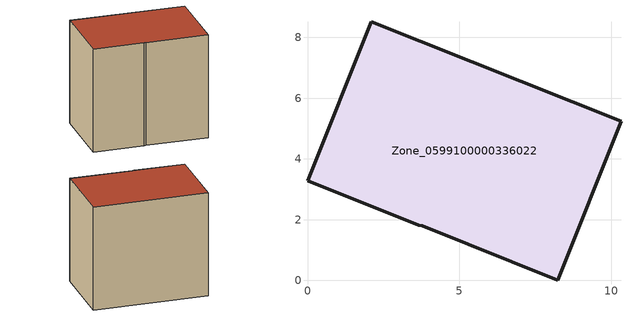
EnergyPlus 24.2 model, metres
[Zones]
Zone_0599100000336022
 floor ground (C_G): 3.67,1.82 0,3.28 2.09,8.52 10.32,5.24 8.23,0 3.78,1.79 z0.57
 wall outside (C_F): 3.78,1.79 8.23,0 10.32,5.24 2.09,8.52 0,3.28 3.67,1.82 3.78,1.79 z0.57:8.75
 roof outside (C_R): 0,3.28 3.67,1.82 3.78,1.79 8.23,0 10.32,5.24 2.09,8.52 z8.75
[BUILDING]
Pand.0599100000336022: North Axis=0; Terrain=City; Loads Convergence Tolerance Value=0.04; Temperature Convergence Tolerance Value=0.4; Solar Distribution=FullExterior; Maximum Number of Warmup Days=25; Minimum Number of Warmup Days=1
[Site:Location]
Rotterdam.The.Hague.AP_ZH_NLD Design_Conditions: Latitude=51.96; Longitude=4.45; Time Zone=1; Elevation=-4.5
[SITE:GROUNDTEMPERATURE:BUILDINGSURFACE]
18, 18, 18, 18, 18, 18, 18, 18, 18, 18, 18, 18
[MATERIAL] Thermal Absorptance=0.9; Solar Absorptance=0.7; Visible Absorptance=0.7
Name | Roughness | Thickness | Conductivity | Density | Specific Heat
G.TC.1975-1991 | MediumSmooth | 0.15 | 0.288461 | 540 | 1210
F.TC.1975-1991 | Rough | 0.3 | 0.230769 | 1920 | 840
R.TC.1975-1991 | MediumRough | 0.2 | 0.153846 | 1500 | 1000
[CONSTRUCTION]
C_G: G.TC.1975-1991
C_F: F.TC.1975-1991
C_R: R.TC.1975-1991
[ZONE]
Zone_0599100000336022: Type=1; Multiplier=1; Ceiling Height=Autocalculate; Volume=Autocalculate; Floor Area=autocalculate; Part of Total Floor Area=Yes
[ZONEINFILTRATION:DESIGNFLOWRATE]
Infil_Zone_0599100000336022: Zone or ZoneList or Space or SpaceList=Zone_0599100000336022; Schedule=AlwaysOn; Design Flow Rate Calculation Method=Flow/Area; Flow Rate per Floor Area=0.003; Constant Term Coefficient=1; Temperature Term Coefficient=0; Velocity Term Coefficient=0; Velocity Squared Term Coefficient=0
[HVACTEMPLATE:ZONE:IDEALLOADSAIRSYSTEM]
Zone_0599100000336022: Maximum Heating Supply Air Temperature=50; Minimum Cooling Supply Air Temperature=13; Maximum Heating Supply Air Humidity Ratio=0.0156; Minimum Cooling Supply Air Humidity Ratio=0.0077; Heating Limit=NoLimit; Cooling Limit=NoLimit; Dehumidification Control Type=ConstantSensibleHeatRatio; Cooling Sensible Heat Ratio=0.7; Dehumidification Setpoint=60; Humidification Control Type=None; Humidification Setpoint=30; Outdoor Air Method=None; Outdoor Air Flow Rate per Person=0.00944; Outdoor Air Flow Rate per Zone Floor Area=0; Outdoor Air Flow Rate per Zone=0; Demand Controlled Ventilation Type=None; Outdoor Air Economizer Type=NoEconomizer; Heat Recovery Type=None; Sensible Heat Recovery Effectiveness=0.7; Latent Heat Recovery Effectiveness=0.65
[ZONECONTROL:THERMOSTAT]
ThermostatControl_Zone_0599100000336022: Zone or ZoneList=Zone_0599100000336022; Control Type Schedule=DualSetpointControlType; Control 1=Thermostat_Zone_0599100000336022; Temperature Difference Between Cutout And Setpoint=0
[THERMOSTATSETPOINT:DUALSETPOINT]
Thermostat_Zone_0599100000336022: Heating Setpoint Temperature Schedule=HeatingSetpoint_Zone_0599100000336022; Cooling Setpoint Temperature Schedule=CoolingSetpoint_Zone_0599100000336022
[SCHEDULE:COMPACT]
HeatingSetpoint_Zone_0599100000336022: Through: 12/31, For: AllDays, Until: 24:00, 21
CoolingSetpoint_Zone_0599100000336022: Through: 12/31, For: AllDays, Until: 24:00, 24
DualSetpointControlType: Through: 12/31, For: AllDays, Until: 24:00, 4
AlwaysOn: Through: 12/31, For: AllDays, Until: 24:00, 1
